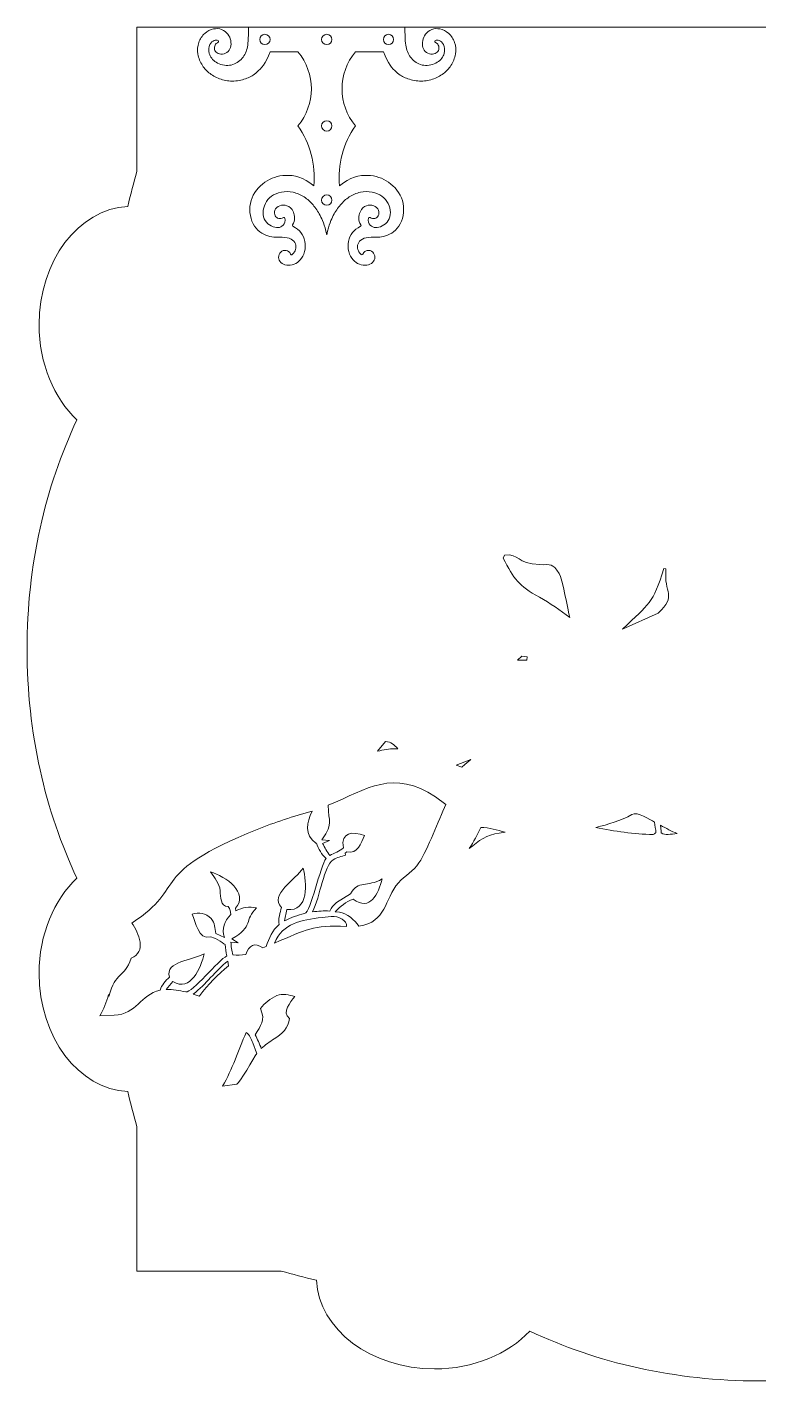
# Model space of a CAD drawing. Header units: millimetres. Extents: x -489 to 490, y -557 to 259.
# Drawn here: x -451 to -303.9, y -557.3 to -285.2 of the extents above; entities that cross this region are included whole.
import ezdxf

# ---------------------------------------------------------------- set-up
doc = ezdxf.new("R2010")
doc.units = ezdxf.units.MM
doc.header["$MEASUREMENT"] = 0
doc.layers.add('Layer 1', color=7, linetype='Continuous')

msp = doc.modelspace()

# ---------------------------------------------------------------- linework, layer by layer
at = {"layer": 'Layer 1', "color": 230, "lineweight": 20}
msp.add_open_spline([(-166.8468, -456.2661), (-160.4906, -442.8315), (-156.8329, -427.0741), (-156.8329, -410.2253), (-156.8329, -410.2253), (-156.8329, -393.3725), (-160.4906, -377.6175), (-166.8468, -364.1847), (-166.8468, -364.1847), (-162.2516, -359.85), (-159.2571, -352.8934), (-159.2571, -345.0271), (-159.2571, -345.0271), (-159.2571, -332.2163), (-167.1628, -321.8018), (-177.0625, -321.2727), (-177.0625, -321.2727), (-177.6615, -318.8629), (-178.2798, -316.4973), (-178.9244, -314.1809), (-178.9244, -314.1809), (-178.9244, -314.1809), (-178.9244, -285.2234), (-178.9244, -285.2234), (-178.9244, -285.2234), (-178.9244, -285.2234), (-428.9244, -285.2234), (-428.9244, -285.2234), (-428.9244, -285.2234), (-428.9244, -285.2234), (-428.9244, -314.1809), (-428.9244, -314.1809), (-428.9244, -314.1809), (-429.569, -316.4956), (-430.1873, -318.8637), (-430.7849, -321.2717), (-430.7849, -321.2717), (-440.686, -321.7997), (-448.5917, -332.2153), (-448.5917, -345.0237), (-448.5917, -345.0237), (-448.5917, -352.894), (-445.5972, -359.8484), (-441.002, -364.1808), (-441.002, -364.1808), (-447.3582, -377.6153), (-451.0159, -393.3727), (-451.0159, -410.2215), (-451.0159, -410.2215), (-451.0159, -427.0743), (-447.3582, -442.8294), (-441.002, -456.2621), (-441.002, -456.2621), (-445.5972, -460.5969), (-448.5917, -467.5535), (-448.5917, -475.4198), (-448.5917, -475.4198), (-448.5917, -488.2306), (-440.686, -498.6451), (-430.7863, -499.1742), (-430.7863, -499.1742), (-430.1873, -501.584), (-429.569, -503.9496), (-428.9244, -506.266), (-428.9244, -506.266), (-428.9244, -506.266), (-428.9244, -535.2235), (-428.9244, -535.2235), (-428.9244, -535.2235), (-428.9244, -535.2235), (-399.9669, -535.2235), (-399.9669, -535.2235), (-399.9669, -535.2235), (-397.6522, -535.8681), (-395.2841, -536.4863), (-392.8762, -537.084), (-392.8762, -537.084), (-392.3481, -546.9851), (-381.9325, -554.8908), (-369.1241, -554.8908), (-369.1241, -554.8908), (-361.2538, -554.8908), (-354.2994, -551.8963), (-349.967, -547.3011), (-349.967, -547.3011), (-336.5325, -553.6573), (-320.7751, -557.315), (-303.9263, -557.315), (-303.9263, -557.315), (-287.0735, -557.315), (-271.3185, -553.6573), (-257.8857, -547.3011), (-257.8857, -547.3011), (-253.551, -551.8963), (-246.5944, -554.8908), (-238.7281, -554.8908), (-238.7281, -554.8908), (-225.9173, -554.8908), (-215.5028, -546.9851), (-214.9737, -537.0854), (-214.9737, -537.0854), (-212.5639, -536.4863), (-210.1983, -535.8681), (-207.8819, -535.2235), (-207.8819, -535.2235), (-207.8819, -535.2235), (-178.9244, -535.2235), (-178.9244, -535.2235), (-178.9244, -535.2235), (-178.9244, -535.2235), (-178.9244, -506.266), (-178.9244, -506.266), (-178.9244, -506.266), (-178.2798, -503.9513), (-177.6615, -501.5832), (-177.0639, -499.1753), (-177.0639, -499.1753), (-167.1628, -498.6472), (-159.2571, -488.2316), (-159.2571, -475.4232), (-159.2571, -475.4232), (-159.2571, -467.5529), (-162.2516, -460.5985), (-166.8468, -456.2661)], degree=3, knots=[0, 0, 0, 0, 0.03125, 0.03125, 0.03125, 0.03125, 0.0625, 0.0625, 0.0625, 0.0625, 0.09375, 0.09375, 0.09375, 0.09375, 0.125, 0.125, 0.125, 0.125, 0.15625, 0.15625, 0.15625, 0.15625, 0.1875, 0.1875, 0.1875, 0.1875, 0.21875, 0.21875, 0.21875, 0.21875, 0.25, 0.25, 0.25, 0.25, 0.28125, 0.28125, 0.28125, 0.28125, 0.3125, 0.3125, 0.3125, 0.3125, 0.34375, 0.34375, 0.34375, 0.34375, 0.375, 0.375, 0.375, 0.375, 0.40625, 0.40625, 0.40625, 0.40625, 0.4375, 0.4375, 0.4375, 0.4375, 0.46875, 0.46875, 0.46875, 0.46875, 0.5, 0.5, 0.5, 0.5, 0.53125, 0.53125, 0.53125, 0.53125, 0.5625, 0.5625, 0.5625, 0.5625, 0.59375, 0.59375, 0.59375, 0.59375, 0.625, 0.625, 0.625, 0.625, 0.65625, 0.65625, 0.65625, 0.65625, 0.6875, 0.6875, 0.6875, 0.6875, 0.71875, 0.71875, 0.71875, 0.71875, 0.75, 0.75, 0.75, 0.75, 0.78125, 0.78125, 0.78125, 0.78125, 0.8125, 0.8125, 0.8125, 0.8125, 0.84375, 0.84375, 0.84375, 0.84375, 0.875, 0.875, 0.875, 0.875, 0.90625, 0.90625, 0.90625, 0.90625, 0.9375, 0.9375, 0.9375, 0.9375, 1, 1, 1, 1], dxfattribs=at)
at = {"layer": 'Layer 1', "color": 240, "lineweight": 20}
for points, knots in [([(-384.9999, -305.0904), (-388.6158, -300.7818), (-388.6158, -294.4987), (-384.9999, -290.1901), (-384.9999, -290.1901), (-384.9999, -290.1901), (-379.4018, -290.1901), (-379.4018, -290.1901), (-379.4018, -290.1901), (-378.5271, -292.589), (-377.5784, -293.5819), (-376.8236, -294.2403), (-376.8236, -294.2403), (-376.0687, -294.8988), (-375.5077, -295.2229), (-374.7577, -295.5033), (-374.7577, -295.5033), (-374.0077, -295.7837), (-373.0686, -296.0206), (-372.1614, -296.0714), (-372.1614, -296.0714), (-371.2541, -296.1222), (-370.3785, -295.9868), (-369.5568, -295.7127), (-369.5568, -295.7127), (-368.7352, -295.4388), (-367.9674, -295.026), (-367.345, -294.5693), (-367.345, -294.5693), (-366.7226, -294.1126), (-366.2454, -293.6118), (-365.8256, -292.9442), (-365.8256, -292.9442), (-365.4058, -292.2765), (-365.0433, -291.4419), (-364.9007, -290.6345), (-364.9007, -290.6345), (-364.758, -289.8273), (-364.8354, -289.0473), (-365.0829, -288.3325), (-365.0829, -288.3325), (-365.3303, -287.6177), (-365.748, -286.968), (-366.2761, -286.4964), (-366.2761, -286.4964), (-366.8041, -286.0247), (-367.4427, -285.7311), (-368.0359, -285.6059), (-368.0359, -285.6059), (-368.6291, -285.4806), (-369.177, -285.5238), (-369.6745, -285.7185), (-369.6745, -285.7185), (-370.1721, -285.9133), (-370.6192, -286.2597), (-370.9309, -286.6533), (-370.9309, -286.6533), (-371.2427, -287.0469), (-371.419, -287.4878), (-371.5062, -287.9496), (-371.5062, -287.9496), (-371.5933, -288.4115), (-371.5912, -288.8943), (-371.4644, -289.3113), (-371.4644, -289.3113), (-371.3376, -289.7284), (-371.0861, -290.0798), (-370.7355, -290.3159), (-370.7355, -290.3159), (-370.3848, -290.5519), (-369.9351, -290.6726), (-369.5388, -290.66), (-369.5388, -290.66), (-369.1427, -290.6474), (-368.7999, -290.5013), (-368.5741, -290.2832), (-368.5741, -290.2832), (-368.3482, -290.0651), (-368.2391, -289.775), (-368.2313, -289.48), (-368.2313, -289.48), (-368.2236, -289.185), (-368.3171, -288.8851), (-368.4621, -288.6875), (-368.4621, -288.6875), (-368.6072, -288.4898), (-368.8039, -288.3945), (-368.9206, -288.3039), (-368.9206, -288.3039), (-369.0375, -288.2134), (-369.0744, -288.1277), (-369.0521, -288.0508), (-369.0521, -288.0508), (-369.0297, -287.9739), (-368.9479, -287.9057), (-368.8048, -287.8697), (-368.8048, -287.8697), (-368.6617, -287.8337), (-368.4572, -287.8297), (-368.1724, -287.9416), (-368.1724, -287.9416), (-367.8875, -288.0534), (-367.5223, -288.2809), (-367.3038, -288.7341), (-367.3038, -288.7341), (-367.0854, -289.1872), (-367.0137, -289.866), (-367.2013, -290.528), (-367.2013, -290.528), (-367.3889, -291.1899), (-367.8359, -291.8351), (-368.58, -292.2904), (-368.58, -292.2904), (-369.3242, -292.7457), (-370.3657, -293.0114), (-371.2807, -292.904), (-371.2807, -292.904), (-372.1957, -292.7966), (-372.9844, -292.3163), (-373.5732, -291.7169), (-373.5732, -291.7169), (-374.1621, -291.1175), (-374.5513, -290.3991), (-374.7774, -289.5415), (-374.7774, -289.5415), (-375.0034, -288.684), (-375.0664, -287.6871), (-375.0664, -285.2234), (-375.0664, -285.2234), (-375.0664, -285.2234), (-406.5223, -285.2234), (-406.5223, -285.2234), (-406.5223, -285.2234), (-406.5223, -287.6871), (-406.5853, -288.684), (-406.8114, -289.5415), (-406.8114, -289.5415), (-407.0374, -290.3991), (-407.4266, -291.1175), (-408.0155, -291.7169), (-408.0155, -291.7169), (-408.6043, -292.3163), (-409.393, -292.7966), (-410.308, -292.904), (-410.308, -292.904), (-411.223, -293.0114), (-412.2645, -292.7457), (-413.0087, -292.2904), (-413.0087, -292.2904), (-413.753, -291.8351), (-414.1998, -291.1899), (-414.3874, -290.528), (-414.3874, -290.528), (-414.575, -289.866), (-414.5033, -289.1872), (-414.2849, -288.7341), (-414.2849, -288.7341), (-414.0664, -288.2809), (-413.7011, -288.0534), (-413.4163, -287.9416), (-413.4163, -287.9416), (-413.1314, -287.8297), (-412.9271, -287.8337), (-412.7839, -287.8697), (-412.7839, -287.8697), (-412.6408, -287.9057), (-412.559, -287.9739), (-412.5367, -288.0508), (-412.5367, -288.0508), (-412.5143, -288.1277), (-412.5513, -288.2134), (-412.6681, -288.3039), (-412.6681, -288.3039), (-412.7849, -288.3945), (-412.9816, -288.4898), (-413.1266, -288.6875), (-413.1266, -288.6875), (-413.2717, -288.8851), (-413.3652, -289.185), (-413.3574, -289.48), (-413.3574, -289.48), (-413.3495, -289.775), (-413.2405, -290.0651), (-413.0147, -290.2832), (-413.0147, -290.2832), (-412.7888, -290.5013), (-412.4461, -290.6474), (-412.0498, -290.66), (-412.0498, -290.66), (-411.6536, -290.6726), (-411.2039, -290.5519), (-410.8532, -290.3159), (-410.8532, -290.3159), (-410.5026, -290.0798), (-410.2511, -289.7284), (-410.1243, -289.3113), (-410.1243, -289.3113), (-409.9976, -288.8943), (-409.9954, -288.4115), (-410.0826, -287.9496), (-410.0826, -287.9496), (-410.1698, -287.4878), (-410.3461, -287.0469), (-410.6577, -286.6533), (-410.6577, -286.6533), (-410.9695, -286.2597), (-411.4167, -285.9133), (-411.9142, -285.7185), (-411.9142, -285.7185), (-412.4117, -285.5238), (-412.9596, -285.4806), (-413.5528, -285.6059), (-413.5528, -285.6059), (-414.146, -285.7311), (-414.7845, -286.0247), (-415.3126, -286.4964), (-415.3126, -286.4964), (-415.8407, -286.968), (-416.2582, -287.6177), (-416.5058, -288.3325), (-416.5058, -288.3325), (-416.7533, -289.0473), (-416.8306, -289.8273), (-416.688, -290.6345), (-416.688, -290.6345), (-416.5454, -291.4418), (-416.1829, -292.2765), (-415.763, -292.9442), (-415.763, -292.9442), (-415.3432, -293.6118), (-414.8661, -294.1126), (-414.2436, -294.5693), (-414.2436, -294.5693), (-413.6211, -295.0259), (-412.8534, -295.4388), (-412.0318, -295.7127), (-412.0318, -295.7127), (-411.2101, -295.9868), (-410.3346, -296.1222), (-409.4273, -296.0714), (-409.4273, -296.0714), (-408.52, -296.0206), (-407.5809, -295.7837), (-406.8309, -295.5033), (-406.8309, -295.5033), (-406.0809, -295.2229), (-405.52, -294.8988), (-404.7651, -294.2403), (-404.7651, -294.2403), (-404.0102, -293.5819), (-403.0615, -292.589), (-402.1869, -290.1901), (-402.1869, -290.1901), (-402.1869, -290.1901), (-396.5889, -290.1902), (-396.5889, -290.1902), (-396.5889, -290.1902), (-392.9729, -294.4987), (-392.9729, -300.7818), (-396.5889, -305.0904), (-396.5889, -305.0904), (-394.1074, -308.5927), (-392.9713, -312.8719), (-393.3889, -317.1438), (-393.3889, -317.1438), (-395.4983, -315.3269), (-397.3988, -314.9719), (-399.024, -315.0297), (-399.024, -315.0297), (-400.6492, -315.0876), (-401.9992, -315.5583), (-403.2238, -316.4218), (-403.2238, -316.4218), (-404.4484, -317.2852), (-405.5479, -318.5413), (-406.0019, -320.0844), (-406.0019, -320.0844), (-406.4559, -321.6275), (-406.2647, -323.4576), (-405.5774, -324.7665), (-405.5774, -324.7665), (-404.8901, -326.0753), (-403.7069, -326.863), (-402.6198, -327.2106), (-402.6198, -327.2106), (-401.5327, -327.5583), (-400.5419, -327.466), (-399.7571, -327.4767), (-399.7571, -327.4767), (-398.9723, -327.4873), (-398.3933, -327.6009), (-397.9573, -327.831), (-397.9573, -327.831), (-397.5213, -328.061), (-397.2278, -328.4076), (-397.0866, -328.7792), (-397.0866, -328.7792), (-396.9454, -329.1509), (-396.9564, -329.5477), (-397.0677, -329.9323), (-397.0677, -329.9323), (-397.1615, -330.2558), (-397.3262, -330.5705), (-397.7306, -330.9486), (-397.7306, -330.9486), (-397.7512, -330.968), (-397.7757, -330.9827), (-397.8024, -330.9924), (-397.8024, -330.9924), (-397.91, -331.0308), (-398.0283, -330.9747), (-398.0669, -330.8671), (-398.0669, -330.8671), (-398.2517, -330.3496), (-398.6095, -330.1566), (-398.9565, -330.1061), (-398.9565, -330.1061), (-399.3641, -330.0467), (-399.7566, -330.1843), (-400.0352, -330.4521), (-400.0352, -330.4521), (-400.3137, -330.7199), (-400.4782, -331.1179), (-400.4734, -331.5), (-400.4734, -331.5), (-400.4686, -331.8822), (-400.2943, -332.2488), (-400.0049, -332.5236), (-400.0049, -332.5236), (-399.7152, -332.7984), (-399.3104, -332.9816), (-398.8416, -333.0441), (-398.8416, -333.0441), (-398.3727, -333.1065), (-397.84, -333.048), (-397.363, -332.8803), (-397.363, -332.8803), (-396.886, -332.7128), (-396.4648, -332.436), (-396.0951, -332.0114), (-396.0951, -332.0114), (-395.7254, -331.5869), (-395.407, -331.0144), (-395.2385, -330.357), (-395.2385, -330.357), (-395.07, -329.6997), (-395.0512, -328.9574), (-395.1737, -328.2929), (-395.1737, -328.2929), (-395.2963, -327.6285), (-395.5601, -327.0421), (-395.9793, -326.5237), (-395.9793, -326.5237), (-396.3588, -326.0544), (-396.8657, -325.641), (-397.5884, -325.2691), (-397.5884, -325.2691), (-397.5884, -325.2691), (-397.6171, -325.2512), (-397.6171, -325.2512), (-397.6171, -325.2512), (-397.7089, -325.183), (-397.728, -325.0534), (-397.6598, -324.9618), (-397.6598, -324.9618), (-397.059, -324.1534), (-397.2036, -323.1003), (-397.492, -322.4009), (-397.492, -322.4009), (-397.8038, -321.6445), (-398.2839, -321.3018), (-398.7821, -321.1272), (-398.7821, -321.1272), (-399.2802, -320.9525), (-399.7966, -320.9459), (-400.2401, -321.1214), (-400.2401, -321.1214), (-400.6836, -321.297), (-401.0543, -321.6548), (-401.2087, -322.038), (-401.2087, -322.038), (-401.363, -322.4214), (-401.3009, -322.8303), (-401.1472, -323.128), (-401.1472, -323.128), (-400.9936, -323.4257), (-400.7484, -323.6122), (-400.4366, -323.675), (-400.4366, -323.675), (-400.1714, -323.7285), (-399.8579, -323.6926), (-399.5019, -323.4915), (-399.5019, -323.4915), (-399.5019, -323.4915), (-399.4685, -323.4764), (-399.4685, -323.4764), (-399.4685, -323.4764), (-399.3606, -323.4387), (-399.2427, -323.4954), (-399.2049, -323.6032), (-399.2049, -323.6032), (-399.0018, -324.1833), (-399.2579, -324.7063), (-399.5374, -325.0272), (-399.5374, -325.0272), (-399.8539, -325.3908), (-400.2003, -325.4951), (-400.6019, -325.5042), (-400.6019, -325.5042), (-401.0034, -325.513), (-401.4603, -325.4266), (-401.9275, -325.1922), (-401.9275, -325.1922), (-402.3946, -324.9578), (-402.8724, -324.5757), (-403.177, -324.1055), (-403.177, -324.1055), (-403.4815, -323.6353), (-403.6128, -323.077), (-403.5949, -322.4828), (-403.5949, -322.4828), (-403.577, -321.8886), (-403.4098, -321.2587), (-403.1262, -320.687), (-403.1262, -320.687), (-402.8426, -320.1152), (-402.4424, -319.6017), (-401.8961, -319.2091), (-401.8961, -319.2091), (-401.3498, -318.8164), (-400.657, -318.5448), (-399.9052, -318.4049), (-399.9052, -318.4049), (-399.1535, -318.265), (-398.3424, -318.2568), (-397.5547, -318.4238), (-397.5547, -318.4238), (-396.7669, -318.5909), (-396.0024, -318.933), (-395.3273, -319.3728), (-395.3273, -319.3728), (-394.6523, -319.8126), (-394.0665, -320.3501), (-393.5458, -320.9635), (-393.5458, -320.9635), (-393.0249, -321.577), (-392.5691, -322.2664), (-392.1251, -323.0815), (-392.1251, -323.0815), (-391.6811, -323.8965), (-391.2491, -324.8373), (-390.7943, -326.977), (-390.7943, -326.977), (-390.3397, -324.8373), (-389.9076, -323.8965), (-389.4636, -323.0815), (-389.4636, -323.0815), (-389.0196, -322.2664), (-388.5637, -321.577), (-388.043, -320.9635), (-388.043, -320.9635), (-387.5222, -320.3501), (-386.9365, -319.8126), (-386.2614, -319.3728), (-386.2614, -319.3728), (-385.5864, -318.933), (-384.8218, -318.5909), (-384.0341, -318.4238), (-384.0341, -318.4238), (-383.2463, -318.2568), (-382.4352, -318.265), (-381.6834, -318.4049), (-381.6834, -318.4049), (-380.9317, -318.5448), (-380.239, -318.8164), (-379.6926, -319.2091), (-379.6926, -319.2091), (-379.1463, -319.6017), (-378.7462, -320.1152), (-378.4625, -320.687), (-378.4625, -320.687), (-378.1789, -321.2587), (-378.0117, -321.8886), (-377.9938, -322.4828), (-377.9938, -322.4828), (-377.9759, -323.077), (-378.1072, -323.6353), (-378.4117, -324.1055), (-378.4117, -324.1055), (-378.7163, -324.5757), (-379.1941, -324.9578), (-379.6612, -325.1922), (-379.6612, -325.1922), (-380.1284, -325.4266), (-380.5853, -325.513), (-380.9869, -325.5042), (-380.9869, -325.5042), (-381.3884, -325.4951), (-381.7348, -325.3908), (-382.0513, -325.0272), (-382.0513, -325.0272), (-382.3307, -324.7063), (-382.5869, -324.1833), (-382.3839, -323.6032), (-382.3839, -323.6032), (-382.3839, -323.6032), (-382.3687, -323.5699), (-382.3687, -323.5699), (-382.3687, -323.5699), (-382.3126, -323.4704), (-382.1863, -323.4352), (-382.0868, -323.4916), (-382.0868, -323.4916), (-381.7309, -323.6926), (-381.4173, -323.7285), (-381.1521, -323.675), (-381.1521, -323.675), (-380.8403, -323.6122), (-380.5951, -323.4257), (-380.4415, -323.128), (-380.4415, -323.128), (-380.2878, -322.8303), (-380.2257, -322.4214), (-380.3801, -322.038), (-380.3801, -322.038), (-380.5344, -321.6548), (-380.9051, -321.297), (-381.3487, -321.1214), (-381.3487, -321.1214), (-381.7921, -320.9459), (-382.3085, -320.9525), (-382.8066, -321.1272), (-382.8066, -321.1272), (-383.3049, -321.3018), (-383.7849, -321.6445), (-384.0968, -322.4009), (-384.0968, -322.4009), (-384.3851, -323.1003), (-384.5297, -324.1534), (-383.9289, -324.9617), (-383.9289, -324.9617), (-383.9289, -324.9617), (-383.9109, -324.9904), (-383.9109, -324.9904), (-383.9109, -324.9904), (-383.8587, -325.0921), (-383.8988, -325.2169), (-384.0001, -325.269), (-384.0001, -325.269), (-384.723, -325.641), (-385.2299, -326.0544), (-385.6094, -326.5237), (-385.6094, -326.5237), (-386.0286, -327.0421), (-386.2925, -327.6285), (-386.415, -328.2929), (-386.415, -328.2929), (-386.5375, -328.9574), (-386.5187, -329.6997), (-386.3502, -330.357), (-386.3502, -330.357), (-386.1817, -331.0144), (-385.8634, -331.5869), (-385.4936, -332.0114), (-385.4936, -332.0114), (-385.1239, -332.436), (-384.7027, -332.7128), (-384.2257, -332.8803), (-384.2257, -332.8803), (-383.7487, -333.048), (-383.216, -333.1065), (-382.7472, -333.0441), (-382.7472, -333.0441), (-382.2784, -332.9816), (-381.8735, -332.7984), (-381.5839, -332.5236), (-381.5839, -332.5236), (-381.2944, -332.2488), (-381.1202, -331.8822), (-381.1154, -331.5), (-381.1154, -331.5), (-381.1106, -331.1179), (-381.275, -330.7199), (-381.5535, -330.4521), (-381.5535, -330.4521), (-381.8321, -330.1843), (-382.2246, -330.0467), (-382.6322, -330.1061), (-382.6322, -330.1061), (-382.9792, -330.1566), (-383.3371, -330.3496), (-383.5219, -330.8671), (-383.5219, -330.8671), (-383.5314, -330.8937), (-383.5462, -330.9181), (-383.5656, -330.9388), (-383.5656, -330.9388), (-383.6437, -331.0223), (-383.7746, -331.0267), (-383.858, -330.9486), (-383.858, -330.9486), (-384.2626, -330.5705), (-384.4273, -330.2558), (-384.521, -329.9323), (-384.521, -329.9323), (-384.6323, -329.5477), (-384.6433, -329.1509), (-384.5021, -328.7792), (-384.5021, -328.7792), (-384.3609, -328.4076), (-384.0675, -328.061), (-383.6315, -327.831), (-383.6315, -327.831), (-383.1954, -327.6009), (-382.6165, -327.4873), (-381.8317, -327.4767), (-381.8317, -327.4767), (-381.0469, -327.466), (-380.056, -327.5583), (-378.9689, -327.2106), (-378.9689, -327.2106), (-377.8819, -326.863), (-376.6986, -326.0753), (-376.0114, -324.7665), (-376.0114, -324.7665), (-375.324, -323.4576), (-375.1329, -321.6275), (-375.5869, -320.0844), (-375.5869, -320.0844), (-376.0409, -318.5413), (-377.1402, -317.2852), (-378.3649, -316.4218), (-378.3649, -316.4218), (-379.5895, -315.5583), (-380.9395, -315.0876), (-382.5647, -315.0297), (-382.5647, -315.0297), (-384.1899, -314.9719), (-386.0904, -315.3269), (-388.1998, -317.1438), (-388.1998, -317.1438), (-388.6175, -312.8719), (-387.4813, -308.5927), (-384.9999, -305.0904)], [0, 0, 0, 0, 0.00617284, 0.00617284, 0.00617284, 0.00617284, 0.01234568, 0.01234568, 0.01234568, 0.01234568, 0.01851852, 0.01851852, 0.01851852, 0.01851852, 0.02469136, 0.02469136, 0.02469136, 0.02469136, 0.0308642, 0.0308642, 0.0308642, 0.0308642, 0.03703704, 0.03703704, 0.03703704, 0.03703704, 0.04320988, 0.04320988, 0.04320988, 0.04320988, 0.04938272, 0.04938272, 0.04938272, 0.04938272, 0.05555556, 0.05555556, 0.05555556, 0.05555556, 0.0617284, 0.0617284, 0.0617284, 0.0617284, 0.06790123, 0.06790123, 0.06790123, 0.06790123, 0.07407407, 0.07407407, 0.07407407, 0.07407407, 0.08024691, 0.08024691, 0.08024691, 0.08024691, 0.08641975, 0.08641975, 0.08641975, 0.08641975, 0.09259259, 0.09259259, 0.09259259, 0.09259259, 0.09876543, 0.09876543, 0.09876543, 0.09876543, 0.10493827, 0.10493827, 0.10493827, 0.10493827, 0.11111111, 0.11111111, 0.11111111, 0.11111111, 0.11728395, 0.11728395, 0.11728395, 0.11728395, 0.12345679, 0.12345679, 0.12345679, 0.12345679, 0.12962963, 0.12962963, 0.12962963, 0.12962963, 0.13580247, 0.13580247, 0.13580247, 0.13580247, 0.14197531, 0.14197531, 0.14197531, 0.14197531, 0.14814815, 0.14814815, 0.14814815, 0.14814815, 0.15432099, 0.15432099, 0.15432099, 0.15432099, 0.16049383, 0.16049383, 0.16049383, 0.16049383, 0.16666667, 0.16666667, 0.16666667, 0.16666667, 0.17283951, 0.17283951, 0.17283951, 0.17283951, 0.17901235, 0.17901235, 0.17901235, 0.17901235, 0.18518519, 0.18518519, 0.18518519, 0.18518519, 0.19135802, 0.19135802, 0.19135802, 0.19135802, 0.19753086, 0.19753086, 0.19753086, 0.19753086, 0.2037037, 0.2037037, 0.2037037, 0.2037037, 0.20987654, 0.20987654, 0.20987654, 0.20987654, 0.21604938, 0.21604938, 0.21604938, 0.21604938, 0.22222222, 0.22222222, 0.22222222, 0.22222222, 0.22839506, 0.22839506, 0.22839506, 0.22839506, 0.2345679, 0.2345679, 0.2345679, 0.2345679, 0.24074074, 0.24074074, 0.24074074, 0.24074074, 0.24691358, 0.24691358, 0.24691358, 0.24691358, 0.25308642, 0.25308642, 0.25308642, 0.25308642, 0.25925926, 0.25925926, 0.25925926, 0.25925926, 0.2654321, 0.2654321, 0.2654321, 0.2654321, 0.27160494, 0.27160494, 0.27160494, 0.27160494, 0.27777778, 0.27777778, 0.27777778, 0.27777778, 0.28395062, 0.28395062, 0.28395062, 0.28395062, 0.29012346, 0.29012346, 0.29012346, 0.29012346, 0.2962963, 0.2962963, 0.2962963, 0.2962963, 0.30246914, 0.30246914, 0.30246914, 0.30246914, 0.30864198, 0.30864198, 0.30864198, 0.30864198, 0.31481481, 0.31481481, 0.31481481, 0.31481481, 0.32098765, 0.32098765, 0.32098765, 0.32098765, 0.32716049, 0.32716049, 0.32716049, 0.32716049, 0.33333333, 0.33333333, 0.33333333, 0.33333333, 0.33950617, 0.33950617, 0.33950617, 0.33950617, 0.34567901, 0.34567901, 0.34567901, 0.34567901, 0.35185185, 0.35185185, 0.35185185, 0.35185185, 0.35802469, 0.35802469, 0.35802469, 0.35802469, 0.36419753, 0.36419753, 0.36419753, 0.36419753, 0.37037037, 0.37037037, 0.37037037, 0.37037037, 0.37654321, 0.37654321, 0.37654321, 0.37654321, 0.38271605, 0.38271605, 0.38271605, 0.38271605, 0.38888889, 0.38888889, 0.38888889, 0.38888889, 0.39506173, 0.39506173, 0.39506173, 0.39506173, 0.40123457, 0.40123457, 0.40123457, 0.40123457, 0.40740741, 0.40740741, 0.40740741, 0.40740741, 0.41358025, 0.41358025, 0.41358025, 0.41358025, 0.41975309, 0.41975309, 0.41975309, 0.41975309, 0.42592593, 0.42592593, 0.42592593, 0.42592593, 0.43209877, 0.43209877, 0.43209877, 0.43209877, 0.4382716, 0.4382716, 0.4382716, 0.4382716, 0.44444444, 0.44444444, 0.44444444, 0.44444444, 0.45061728, 0.45061728, 0.45061728, 0.45061728, 0.45679012, 0.45679012, 0.45679012, 0.45679012, 0.46296296, 0.46296296, 0.46296296, 0.46296296, 0.4691358, 0.4691358, 0.4691358, 0.4691358, 0.47530864, 0.47530864, 0.47530864, 0.47530864, 0.48148148, 0.48148148, 0.48148148, 0.48148148, 0.48765432, 0.48765432, 0.48765432, 0.48765432, 0.49382716, 0.49382716, 0.49382716, 0.49382716, 0.5, 0.5, 0.5, 0.5, 0.50617284, 0.50617284, 0.50617284, 0.50617284, 0.51234568, 0.51234568, 0.51234568, 0.51234568, 0.51851852, 0.51851852, 0.51851852, 0.51851852, 0.52469136, 0.52469136, 0.52469136, 0.52469136, 0.5308642, 0.5308642, 0.5308642, 0.5308642, 0.53703704, 0.53703704, 0.53703704, 0.53703704, 0.54320988, 0.54320988, 0.54320988, 0.54320988, 0.54938272, 0.54938272, 0.54938272, 0.54938272, 0.55555556, 0.55555556, 0.55555556, 0.55555556, 0.5617284, 0.5617284, 0.5617284, 0.5617284, 0.56790123, 0.56790123, 0.56790123, 0.56790123, 0.57407407, 0.57407407, 0.57407407, 0.57407407, 0.58024691, 0.58024691, 0.58024691, 0.58024691, 0.58641975, 0.58641975, 0.58641975, 0.58641975, 0.59259259, 0.59259259, 0.59259259, 0.59259259, 0.59876543, 0.59876543, 0.59876543, 0.59876543, 0.60493827, 0.60493827, 0.60493827, 0.60493827, 0.61111111, 0.61111111, 0.61111111, 0.61111111, 0.61728395, 0.61728395, 0.61728395, 0.61728395, 0.62345679, 0.62345679, 0.62345679, 0.62345679, 0.62962963, 0.62962963, 0.62962963, 0.62962963, 0.63580247, 0.63580247, 0.63580247, 0.63580247, 0.64197531, 0.64197531, 0.64197531, 0.64197531, 0.64814815, 0.64814815, 0.64814815, 0.64814815, 0.65432099, 0.65432099, 0.65432099, 0.65432099, 0.66049383, 0.66049383, 0.66049383, 0.66049383, 0.66666667, 0.66666667, 0.66666667, 0.66666667, 0.67283951, 0.67283951, 0.67283951, 0.67283951, 0.67901235, 0.67901235, 0.67901235, 0.67901235, 0.68518519, 0.68518519, 0.68518519, 0.68518519, 0.69135802, 0.69135802, 0.69135802, 0.69135802, 0.69753086, 0.69753086, 0.69753086, 0.69753086, 0.7037037, 0.7037037, 0.7037037, 0.7037037, 0.70987654, 0.70987654, 0.70987654, 0.70987654, 0.71604938, 0.71604938, 0.71604938, 0.71604938, 0.72222222, 0.72222222, 0.72222222, 0.72222222, 0.72839506, 0.72839506, 0.72839506, 0.72839506, 0.7345679, 0.7345679, 0.7345679, 0.7345679, 0.74074074, 0.74074074, 0.74074074, 0.74074074, 0.74691358, 0.74691358, 0.74691358, 0.74691358, 0.75308642, 0.75308642, 0.75308642, 0.75308642, 0.75925926, 0.75925926, 0.75925926, 0.75925926, 0.7654321, 0.7654321, 0.7654321, 0.7654321, 0.77160494, 0.77160494, 0.77160494, 0.77160494, 0.77777778, 0.77777778, 0.77777778, 0.77777778, 0.78395062, 0.78395062, 0.78395062, 0.78395062, 0.79012346, 0.79012346, 0.79012346, 0.79012346, 0.7962963, 0.7962963, 0.7962963, 0.7962963, 0.80246914, 0.80246914, 0.80246914, 0.80246914, 0.80864198, 0.80864198, 0.80864198, 0.80864198, 0.81481481, 0.81481481, 0.81481481, 0.81481481, 0.82098765, 0.82098765, 0.82098765, 0.82098765, 0.82716049, 0.82716049, 0.82716049, 0.82716049, 0.83333333, 0.83333333, 0.83333333, 0.83333333, 0.83950617, 0.83950617, 0.83950617, 0.83950617, 0.84567901, 0.84567901, 0.84567901, 0.84567901, 0.85185185, 0.85185185, 0.85185185, 0.85185185, 0.85802469, 0.85802469, 0.85802469, 0.85802469, 0.86419753, 0.86419753, 0.86419753, 0.86419753, 0.87037037, 0.87037037, 0.87037037, 0.87037037, 0.87654321, 0.87654321, 0.87654321, 0.87654321, 0.88271605, 0.88271605, 0.88271605, 0.88271605, 0.88888889, 0.88888889, 0.88888889, 0.88888889, 0.89506173, 0.89506173, 0.89506173, 0.89506173, 0.90123457, 0.90123457, 0.90123457, 0.90123457, 0.90740741, 0.90740741, 0.90740741, 0.90740741, 0.91358025, 0.91358025, 0.91358025, 0.91358025, 0.91975309, 0.91975309, 0.91975309, 0.91975309, 0.92592593, 0.92592593, 0.92592593, 0.92592593, 0.93209877, 0.93209877, 0.93209877, 0.93209877, 0.9382716, 0.9382716, 0.9382716, 0.9382716, 0.94444444, 0.94444444, 0.94444444, 0.94444444, 0.95061728, 0.95061728, 0.95061728, 0.95061728, 0.95679012, 0.95679012, 0.95679012, 0.95679012, 0.96296296, 0.96296296, 0.96296296, 0.96296296, 0.9691358, 0.9691358, 0.9691358, 0.9691358, 0.97530864, 0.97530864, 0.97530864, 0.97530864, 0.98148148, 0.98148148, 0.98148148, 0.98148148, 0.98765432, 0.98765432, 0.98765432, 0.98765432, 1, 1, 1, 1]), ([(-402.1764, -287.7068), (-402.1764, -288.2782), (-402.6397, -288.7416), (-403.2111, -288.7416), (-403.2111, -288.7416), (-403.7826, -288.7416), (-404.2459, -288.2783), (-404.2459, -287.7068), (-404.2459, -287.7068), (-404.2459, -287.1353), (-403.7827, -286.6721), (-403.2111, -286.6721), (-403.2111, -286.6721), (-402.6397, -286.6721), (-402.1764, -287.1353), (-402.1764, -287.7068)], [0, 0, 0, 0, 0.2, 0.2, 0.2, 0.2, 0.4, 0.4, 0.4, 0.4, 0.6, 0.6, 0.6, 0.6, 1, 1, 1, 1]), ([(-389.7596, -287.7068), (-389.7596, -288.2783), (-390.2229, -288.7416), (-390.7943, -288.7416), (-390.7943, -288.7416), (-391.3659, -288.7416), (-391.829, -288.2783), (-391.829, -287.7068), (-391.829, -287.7068), (-391.829, -287.1353), (-391.3658, -286.6721), (-390.7943, -286.6721), (-390.7943, -286.6721), (-390.2229, -286.6721), (-389.7596, -287.1353), (-389.7596, -287.7068)], [0, 0, 0, 0, 0.2, 0.2, 0.2, 0.2, 0.4, 0.4, 0.4, 0.4, 0.6, 0.6, 0.6, 0.6, 1, 1, 1, 1]), ([(-377.3427, -287.7068), (-377.3427, -288.2783), (-377.8061, -288.7416), (-378.3775, -288.7416), (-378.3775, -288.7416), (-378.949, -288.7416), (-379.4123, -288.2783), (-379.4123, -287.7068), (-379.4123, -287.7068), (-379.4123, -287.1353), (-378.9489, -286.6721), (-378.3775, -286.6721), (-378.3775, -286.6721), (-377.8061, -286.6721), (-377.3427, -287.1353), (-377.3427, -287.7068)], [0, 0, 0, 0, 0.2, 0.2, 0.2, 0.2, 0.4, 0.4, 0.4, 0.4, 0.6, 0.6, 0.6, 0.6, 1, 1, 1, 1]), ([(-391.829, -305.0904), (-391.829, -304.5189), (-391.3658, -304.0556), (-390.7943, -304.0556), (-390.7943, -304.0556), (-390.2229, -304.0556), (-389.7596, -304.5189), (-389.7596, -305.0904), (-389.7596, -305.0904), (-389.7596, -305.6619), (-390.2229, -306.1251), (-390.7943, -306.1251), (-390.7943, -306.1251), (-391.3659, -306.1251), (-391.829, -305.6618), (-391.829, -305.0904)], [0, 0, 0, 0, 0.2, 0.2, 0.2, 0.2, 0.4, 0.4, 0.4, 0.4, 0.6, 0.6, 0.6, 0.6, 1, 1, 1, 1]), ([(-390.7943, -318.9557), (-390.2229, -318.9557), (-389.7596, -319.419), (-389.7596, -319.9905), (-389.7596, -319.9905), (-389.7596, -320.562), (-390.2229, -321.0252), (-390.7943, -321.0252), (-390.7943, -321.0252), (-391.3659, -321.0252), (-391.829, -320.562), (-391.829, -319.9905), (-391.829, -319.9905), (-391.829, -319.419), (-391.3658, -318.9557), (-390.7943, -318.9557)], [0, 0, 0, 0, 0.2, 0.2, 0.2, 0.2, 0.4, 0.4, 0.4, 0.4, 0.6, 0.6, 0.6, 0.6, 1, 1, 1, 1]), ([(-348.0246, -399.8169), (-352.275, -397.4631), (-353.1086, -396.202), (-355.342, -391.931), (-355.342, -391.931), (-355.342, -391.931), (-355.07, -391.3729), (-355.07, -391.3729), (-355.07, -391.3729), (-351.9088, -390.9243), (-352.7973, -393.123), (-347.9582, -393.2605), (-347.9582, -393.2605), (-345.6519, -393.326), (-345.4947, -392.8668), (-344.0561, -395.0482), (-344.0561, -395.0482), (-343.4934, -395.9015), (-342.2714, -402.4207), (-341.9332, -403.904), (-341.9332, -403.904), (-343.8795, -402.4066), (-345.8716, -401.0092), (-348.0246, -399.8169)], [0, 0, 0, 0, 0.14285714, 0.14285714, 0.14285714, 0.14285714, 0.28571429, 0.28571429, 0.28571429, 0.28571429, 0.42857143, 0.42857143, 0.42857143, 0.42857143, 0.57142857, 0.57142857, 0.57142857, 0.57142857, 0.71428571, 0.71428571, 0.71428571, 0.71428571, 1, 1, 1, 1]), ([(-331.3169, -406.2061), (-325.9841, -401.0097), (-325.1751, -401.1636), (-323.0493, -394.0339), (-323.0493, -394.0339), (-323.0493, -394.0339), (-322.603, -394.1223), (-322.603, -394.1223), (-322.603, -394.1223), (-323.1148, -399.1584), (-320.282, -399.2934), (-324.1713, -403.031), (-324.1713, -403.031), (-324.1713, -403.031), (-331.3169, -406.2061), (-331.3169, -406.2061)], [0, 0, 0, 0, 0.2, 0.2, 0.2, 0.2, 0.4, 0.4, 0.4, 0.4, 0.6, 0.6, 0.6, 0.6, 1, 1, 1, 1]), ([(-350.5301, -411.7967), (-350.5301, -411.7967), (-350.5751, -412.4434), (-350.5751, -412.4434), (-350.5751, -412.4434), (-350.5751, -412.4434), (-352.4806, -412.4718), (-352.4806, -412.4718), (-352.4806, -412.4718), (-352.4806, -412.4718), (-351.5475, -411.6403), (-351.5475, -411.6403), (-351.5475, -411.6403), (-351.5475, -411.6403), (-350.5301, -411.7967), (-350.5301, -411.7967)], [0, 0, 0, 0, 0.2, 0.2, 0.2, 0.2, 0.4, 0.4, 0.4, 0.4, 0.6, 0.6, 0.6, 0.6, 1, 1, 1, 1]), ([(-378.951, -428.8109), (-377.8402, -428.8931), (-377.2506, -429.4854), (-376.4996, -430.2494), (-376.4996, -430.2494), (-376.4996, -430.2494), (-377.0912, -430.2527), (-377.0912, -430.2527), (-377.0912, -430.2527), (-378.2812, -430.2593), (-379.4022, -430.485), (-380.5546, -430.7566), (-380.5546, -430.7566), (-380.5546, -430.7566), (-378.951, -428.8109), (-378.951, -428.8109)], [0, 0, 0, 0, 0.2, 0.2, 0.2, 0.2, 0.4, 0.4, 0.4, 0.4, 0.6, 0.6, 0.6, 0.6, 1, 1, 1, 1]), ([(-364.7855, -433.5721), (-364.7855, -433.5721), (-361.8344, -432.391), (-361.8344, -432.391), (-361.8344, -432.391), (-361.8344, -432.391), (-363.0061, -433.4384), (-363.0061, -433.4384), (-363.0061, -433.4384), (-363.0061, -433.4384), (-363.6162, -433.9694), (-363.6162, -433.9694), (-363.6162, -433.9694), (-363.6162, -433.9694), (-364.7855, -433.5721), (-364.7855, -433.5721)], [0, 0, 0, 0, 0.2, 0.2, 0.2, 0.2, 0.4, 0.4, 0.4, 0.4, 0.6, 0.6, 0.6, 0.6, 1, 1, 1, 1]), ([(-366.8574, -441.4715), (-368.3654, -444.6839), (-370.3614, -450.3), (-372.2484, -453.2193), (-372.2484, -453.2193), (-373.3251, -454.885), (-375.0897, -455.7228), (-376.3735, -457.193), (-376.3735, -457.193), (-379.3028, -460.5488), (-378.669, -465.1103), (-384.3491, -465.8904), (-384.3491, -465.8904), (-385.0423, -464.7412), (-386.8201, -463.2755), (-388.2371, -463.1183), (-388.2371, -463.1183), (-388.2371, -463.1183), (-389.0683, -463.0141), (-389.0683, -463.0141), (-389.0683, -463.0141), (-388.0449, -461.9147), (-386.92, -461.042), (-385.5064, -460.4825), (-385.5064, -460.4825), (-381.9527, -463.0639), (-380.4959, -459.3796), (-379.6201, -456.4091), (-379.6201, -456.4091), (-382.6998, -458.219), (-384.4627, -456.5691), (-385.996, -459.3946), (-385.996, -459.3946), (-385.996, -459.3946), (-388.8267, -461.1719), (-388.8267, -461.1719), (-388.8267, -461.1719), (-389.4124, -461.6634), (-389.8617, -462.1772), (-390.177, -462.8727), (-390.177, -462.8727), (-391.3703, -462.7992), (-392.4975, -462.8846), (-393.6753, -463.0516), (-393.6753, -463.0516), (-392.0614, -460.0104), (-391.393, -453.753), (-389.466, -452.5742), (-389.466, -452.5742), (-388.7526, -452.1378), (-387.7808, -451.8786), (-386.9854, -451.6645), (-386.9854, -451.6645), (-386.9854, -451.6645), (-387.0565, -451.2385), (-387.0565, -451.2385), (-387.0565, -451.2385), (-387.0565, -451.2385), (-386.7522, -450.9656), (-386.7522, -450.9656), (-386.7522, -450.9656), (-384.5431, -451.4884), (-383.963, -449.258), (-383.183, -447.6823), (-383.183, -447.6823), (-385.6374, -446.8418), (-387.9809, -446.9493), (-387.4514, -450.1689), (-387.4514, -450.1689), (-388.3161, -450.9341), (-389.2052, -451.1983), (-390.1785, -451.731), (-390.1785, -451.731), (-390.6766, -450.9126), (-391.2381, -450.1624), (-391.6159, -449.2736), (-391.6159, -449.2736), (-391.6159, -449.2736), (-390.2104, -448.6964), (-390.2104, -448.6964), (-390.2104, -448.6964), (-390.2104, -448.6964), (-391.7416, -448.5901), (-391.7416, -448.5901), (-391.7416, -448.5901), (-389.3208, -444.8851), (-390.4939, -445.2484), (-390.4718, -441.6295), (-390.4718, -441.6295), (-382.6369, -438.2761), (-377.4131, -434.3288), (-368.9041, -439.9125), (-368.9041, -439.9125), (-368.9041, -439.9125), (-366.8574, -441.4715), (-366.8574, -441.4715)], [0, 0, 0, 0, 0.04, 0.04, 0.04, 0.04, 0.08, 0.08, 0.08, 0.08, 0.12, 0.12, 0.12, 0.12, 0.16, 0.16, 0.16, 0.16, 0.2, 0.2, 0.2, 0.2, 0.24, 0.24, 0.24, 0.24, 0.28, 0.28, 0.28, 0.28, 0.32, 0.32, 0.32, 0.32, 0.36, 0.36, 0.36, 0.36, 0.4, 0.4, 0.4, 0.4, 0.44, 0.44, 0.44, 0.44, 0.48, 0.48, 0.48, 0.48, 0.52, 0.52, 0.52, 0.52, 0.56, 0.56, 0.56, 0.56, 0.6, 0.6, 0.6, 0.6, 0.64, 0.64, 0.64, 0.64, 0.68, 0.68, 0.68, 0.68, 0.72, 0.72, 0.72, 0.72, 0.76, 0.76, 0.76, 0.76, 0.8, 0.8, 0.8, 0.8, 0.84, 0.84, 0.84, 0.84, 0.88, 0.88, 0.88, 0.88, 0.92, 0.92, 0.92, 0.92, 1, 1, 1, 1]), ([(-392.9521, -449.2078), (-392.9521, -449.2078), (-392.8481, -449.2154), (-392.8481, -449.2154), (-392.8481, -449.2154), (-392.4316, -450.3914), (-391.8532, -451.4974), (-390.8935, -452.3084), (-390.8935, -452.3084), (-392.1771, -453.8804), (-393.8951, -463.0516), (-395.2609, -463.3849), (-395.2609, -463.3849), (-396.6569, -463.7256), (-397.9833, -464.2194), (-399.2677, -464.8603), (-399.2677, -464.8603), (-399.2677, -464.8603), (-398.8058, -462.5817), (-398.8058, -462.5817), (-398.8058, -462.5817), (-394.3178, -463.0723), (-394.7934, -457.1651), (-395.5504, -454.252), (-395.5504, -454.252), (-396.9478, -456.518), (-402.4376, -459.5935), (-399.8563, -462.1463), (-399.8563, -462.1463), (-400.1892, -463.1909), (-400.574, -464.494), (-400.3623, -465.5979), (-400.3623, -465.5979), (-401.7171, -466.7606), (-402.3752, -468.3408), (-402.9544, -469.9876), (-402.9544, -469.9876), (-402.9544, -469.9876), (-403.6326, -470.2585), (-403.6326, -470.2585), (-403.6326, -470.2585), (-405.3099, -469.129), (-406.4371, -469.7737), (-407.0477, -471.5902), (-407.0477, -471.5902), (-407.9879, -471.8223), (-408.7321, -471.7064), (-409.6547, -471.7004), (-409.6547, -471.7004), (-409.8389, -470.8241), (-410.053, -470.0106), (-410.0305, -469.1168), (-410.0305, -469.1168), (-410.0305, -469.1168), (-408.5676, -469.2488), (-408.5676, -469.2488), (-408.5676, -469.2488), (-408.5676, -469.2488), (-409.8375, -468.4719), (-409.8375, -468.4719), (-409.8375, -468.4719), (-405.4131, -465.9722), (-407.4647, -464.6771), (-404.8852, -462.2389), (-404.8852, -462.2389), (-406.3969, -461.9207), (-407.6748, -462.1272), (-409.0577, -462.8454), (-409.0577, -462.8454), (-409.0577, -462.8454), (-409.1221, -462.3352), (-409.1221, -462.3352), (-409.1221, -462.3352), (-406.3645, -459.1906), (-411.0775, -455.9325), (-414.1545, -455.0304), (-414.1545, -455.0304), (-413.2998, -456.2648), (-412.3539, -457.2327), (-412.2099, -458.8029), (-412.2099, -458.8029), (-412.0962, -460.0447), (-412.2262, -461.9223), (-410.5914, -461.9726), (-410.5914, -461.9726), (-410.211, -462.5518), (-410.1003, -462.9138), (-410.0749, -463.6011), (-410.0749, -463.6011), (-411.4728, -464.9099), (-411.8803, -466.3921), (-411.3579, -468.2023), (-411.3579, -468.2023), (-411.3579, -468.2023), (-413.0956, -467.3969), (-413.0956, -467.3969), (-413.0956, -467.3969), (-413.3049, -466.2948), (-413.201, -465.318), (-414.0317, -464.4047), (-414.0317, -464.4047), (-415.0642, -463.2695), (-416.4564, -463.1574), (-417.8633, -463.495), (-417.8633, -463.495), (-417.0639, -465.1301), (-416.6566, -468.6271), (-414.1664, -468.0913), (-414.1664, -468.0913), (-413.6564, -467.9816), (-411.746, -469.2443), (-411.1848, -469.6226), (-411.1848, -469.6226), (-411.1949, -470.4266), (-411.0102, -471.1322), (-410.8773, -471.9075), (-410.8773, -471.9075), (-412.5252, -472.6676), (-417.88, -479.4343), (-419.1352, -479.1287), (-419.1352, -479.1287), (-420.4198, -478.8159), (-421.7098, -478.6583), (-423.0297, -478.6276), (-423.0297, -478.6276), (-423.0297, -478.6276), (-421.7033, -477.0077), (-421.7033, -477.0077), (-421.7033, -477.0077), (-418.1532, -479.3133), (-416.0475, -474.2142), (-415.4154, -471.4536), (-415.4154, -471.4536), (-417.5775, -472.746), (-423.4173, -472.9355), (-422.4137, -476.1603), (-422.4137, -476.1603), (-423.1265, -476.8705), (-424.0045, -477.7821), (-424.2998, -478.7723), (-424.2998, -478.7723), (-428.2514, -479.7158), (-428.9509, -483.5917), (-433.5316, -483.8201), (-433.5316, -483.8201), (-433.5316, -483.8201), (-436.4024, -483.9544), (-436.4024, -483.9544), (-436.4024, -483.9544), (-435.542, -482.596), (-435.0939, -481.1824), (-434.6249, -479.66), (-434.6249, -479.66), (-434.6249, -479.66), (-434.5869, -480.0597), (-434.5869, -480.0597), (-434.5869, -480.0597), (-433.133, -474.8305), (-431.6404, -476.5834), (-430.0825, -472.371), (-430.0825, -472.371), (-426.9723, -471.1395), (-428.5056, -467.2723), (-429.9774, -465.2926), (-429.9774, -465.2926), (-418.4621, -457.8032), (-427.0867, -455.491), (-404.791, -446.4829), (-404.791, -446.4829), (-401.1776, -445.023), (-397.4882, -443.8431), (-393.7326, -442.8178), (-393.7326, -442.8178), (-394.8553, -445.0198), (-395.2954, -447.609), (-392.9521, -449.2078)], [0, 0, 0, 0, 0.02222222, 0.02222222, 0.02222222, 0.02222222, 0.04444444, 0.04444444, 0.04444444, 0.04444444, 0.06666667, 0.06666667, 0.06666667, 0.06666667, 0.08888889, 0.08888889, 0.08888889, 0.08888889, 0.11111111, 0.11111111, 0.11111111, 0.11111111, 0.13333333, 0.13333333, 0.13333333, 0.13333333, 0.15555556, 0.15555556, 0.15555556, 0.15555556, 0.17777778, 0.17777778, 0.17777778, 0.17777778, 0.2, 0.2, 0.2, 0.2, 0.22222222, 0.22222222, 0.22222222, 0.22222222, 0.24444444, 0.24444444, 0.24444444, 0.24444444, 0.26666667, 0.26666667, 0.26666667, 0.26666667, 0.28888889, 0.28888889, 0.28888889, 0.28888889, 0.31111111, 0.31111111, 0.31111111, 0.31111111, 0.33333333, 0.33333333, 0.33333333, 0.33333333, 0.35555556, 0.35555556, 0.35555556, 0.35555556, 0.37777778, 0.37777778, 0.37777778, 0.37777778, 0.4, 0.4, 0.4, 0.4, 0.42222222, 0.42222222, 0.42222222, 0.42222222, 0.44444444, 0.44444444, 0.44444444, 0.44444444, 0.46666667, 0.46666667, 0.46666667, 0.46666667, 0.48888889, 0.48888889, 0.48888889, 0.48888889, 0.51111111, 0.51111111, 0.51111111, 0.51111111, 0.53333333, 0.53333333, 0.53333333, 0.53333333, 0.55555556, 0.55555556, 0.55555556, 0.55555556, 0.57777778, 0.57777778, 0.57777778, 0.57777778, 0.6, 0.6, 0.6, 0.6, 0.62222222, 0.62222222, 0.62222222, 0.62222222, 0.64444444, 0.64444444, 0.64444444, 0.64444444, 0.66666667, 0.66666667, 0.66666667, 0.66666667, 0.68888889, 0.68888889, 0.68888889, 0.68888889, 0.71111111, 0.71111111, 0.71111111, 0.71111111, 0.73333333, 0.73333333, 0.73333333, 0.73333333, 0.75555556, 0.75555556, 0.75555556, 0.75555556, 0.77777778, 0.77777778, 0.77777778, 0.77777778, 0.8, 0.8, 0.8, 0.8, 0.82222222, 0.82222222, 0.82222222, 0.82222222, 0.84444444, 0.84444444, 0.84444444, 0.84444444, 0.86666667, 0.86666667, 0.86666667, 0.86666667, 0.88888889, 0.88888889, 0.88888889, 0.88888889, 0.91111111, 0.91111111, 0.91111111, 0.91111111, 0.93333333, 0.93333333, 0.93333333, 0.93333333, 0.95555556, 0.95555556, 0.95555556, 0.95555556, 1, 1, 1, 1]), ([(-329.4382, -443.4674), (-328.3994, -442.8211), (-325.8332, -444.4856), (-324.8794, -445.0033), (-324.8794, -445.0033), (-324.8761, -445.7202), (-324.6322, -446.4305), (-324.6237, -447.1627), (-324.6237, -447.1627), (-324.7863, -447.269), (-324.9899, -447.4965), (-325.1858, -447.4933), (-325.1858, -447.4933), (-329.0736, -447.43), (-332.9094, -446.8393), (-336.7164, -446.09), (-336.7164, -446.09), (-334.1913, -445.4472), (-331.7233, -444.7488), (-329.4382, -443.4674)], [0, 0, 0, 0, 0.16666667, 0.16666667, 0.16666667, 0.16666667, 0.33333333, 0.33333333, 0.33333333, 0.33333333, 0.5, 0.5, 0.5, 0.5, 0.66666667, 0.66666667, 0.66666667, 0.66666667, 1, 1, 1, 1]), ([(-359.8132, -446.0612), (-358.1237, -446.1433), (-356.5427, -446.5736), (-354.9303, -447.0412), (-354.9303, -447.0412), (-354.9303, -447.0412), (-356.1049, -447.199), (-356.1049, -447.199), (-356.1049, -447.199), (-358.6039, -447.5347), (-360.3171, -448.7107), (-362.1357, -450.3433), (-362.1357, -450.3433), (-361.3156, -448.9404), (-360.4762, -447.5479), (-359.8132, -446.0612)], [0, 0, 0, 0, 0.2, 0.2, 0.2, 0.2, 0.4, 0.4, 0.4, 0.4, 0.6, 0.6, 0.6, 0.6, 1, 1, 1, 1]), ([(-323.5705, -446.8318), (-323.5705, -446.8318), (-323.686, -445.6508), (-323.686, -445.6508), (-323.686, -445.6508), (-322.5752, -446.2536), (-321.5184, -446.847), (-320.3435, -447.3038), (-320.3435, -447.3038), (-321.7446, -447.4104), (-322.7088, -447.7505), (-323.5681, -447.1484), (-323.5681, -447.1484), (-323.5681, -447.1484), (-323.5705, -446.8318), (-323.5705, -446.8318)], [0, 0, 0, 0, 0.2, 0.2, 0.2, 0.2, 0.4, 0.4, 0.4, 0.4, 0.6, 0.6, 0.6, 0.6, 1, 1, 1, 1]), ([(-387.2517, -464.8775), (-386.856, -465.2405), (-386.8375, -465.4259), (-386.7881, -465.9537), (-386.7881, -465.9537), (-393.6599, -465.6816), (-394.7853, -466.5997), (-401.3039, -469.312), (-401.3039, -469.312), (-399.4786, -465.2712), (-396.1016, -464.7085), (-391.6904, -464.1567), (-391.6904, -464.1567), (-390.1262, -463.961), (-388.4244, -463.6909), (-387.2517, -464.8775)], [0, 0, 0, 0, 0.2, 0.2, 0.2, 0.2, 0.4, 0.4, 0.4, 0.4, 0.6, 0.6, 0.6, 0.6, 1, 1, 1, 1]), ([(-416.2994, -479.8427), (-416.2994, -479.8427), (-416.413, -479.9922), (-416.413, -479.9922), (-416.413, -479.9922), (-416.413, -479.9922), (-417.603, -479.5595), (-417.603, -479.5595), (-417.603, -479.5595), (-415.032, -477.6353), (-413.1945, -474.9168), (-410.6851, -472.9359), (-410.6851, -472.9359), (-410.6851, -472.9359), (-410.5252, -473.9016), (-410.5252, -473.9016), (-410.5252, -473.9016), (-412.6517, -475.6222), (-414.6432, -477.6637), (-416.2994, -479.8427)], [0, 0, 0, 0, 0.16666667, 0.16666667, 0.16666667, 0.16666667, 0.33333333, 0.33333333, 0.33333333, 0.33333333, 0.5, 0.5, 0.5, 0.5, 0.66666667, 0.66666667, 0.66666667, 0.66666667, 1, 1, 1, 1]), ([(-397.221, -480.0241), (-398.0986, -481.2739), (-399.9022, -483.1569), (-398.2765, -484.4699), (-398.2765, -484.4699), (-398.4771, -486.2557), (-399.8056, -487.7537), (-401.3558, -488.5901), (-401.3558, -488.5901), (-402.3064, -489.103), (-403.1337, -489.7879), (-403.9359, -490.5115), (-403.9359, -490.5115), (-404.2656, -489.5514), (-404.7337, -488.6694), (-405.1684, -487.7554), (-405.1684, -487.7554), (-404.113, -485.8173), (-402.9889, -484.9926), (-404.1314, -482.491), (-404.1314, -482.491), (-403.2093, -481.3861), (-402.144, -480.4201), (-400.794, -479.8727), (-400.794, -479.8727), (-399.6755, -479.4191), (-398.3508, -479.7698), (-397.221, -480.0241)], [0, 0, 0, 0, 0.125, 0.125, 0.125, 0.125, 0.25, 0.25, 0.25, 0.25, 0.375, 0.375, 0.375, 0.375, 0.5, 0.5, 0.5, 0.5, 0.625, 0.625, 0.625, 0.625, 0.75, 0.75, 0.75, 0.75, 1, 1, 1, 1]), ([(-404.9046, -491.3976), (-404.9046, -491.3976), (-404.8692, -491.5291), (-404.8692, -491.5291), (-404.8692, -491.5291), (-405.425, -492.2317), (-408.343, -497.5914), (-408.8505, -497.6912), (-408.8505, -497.6912), (-408.8505, -497.6912), (-411.7095, -498.0777), (-411.7095, -498.0777), (-411.7095, -498.0777), (-409.7433, -494.6712), (-408.5831, -490.8822), (-406.9675, -487.3087), (-406.9675, -487.3087), (-406.1901, -487.7493), (-406.025, -488.5819), (-405.6268, -489.3868), (-405.6268, -489.3868), (-405.6268, -489.3868), (-404.9046, -491.3976), (-404.9046, -491.3976)], [0, 0, 0, 0, 0.14285714, 0.14285714, 0.14285714, 0.14285714, 0.28571429, 0.28571429, 0.28571429, 0.28571429, 0.42857143, 0.42857143, 0.42857143, 0.42857143, 0.57142857, 0.57142857, 0.57142857, 0.57142857, 0.71428571, 0.71428571, 0.71428571, 0.71428571, 1, 1, 1, 1])]:
    msp.add_open_spline(points, degree=3, knots=knots, dxfattribs=at)

doc.saveas('drawing.dxf')
